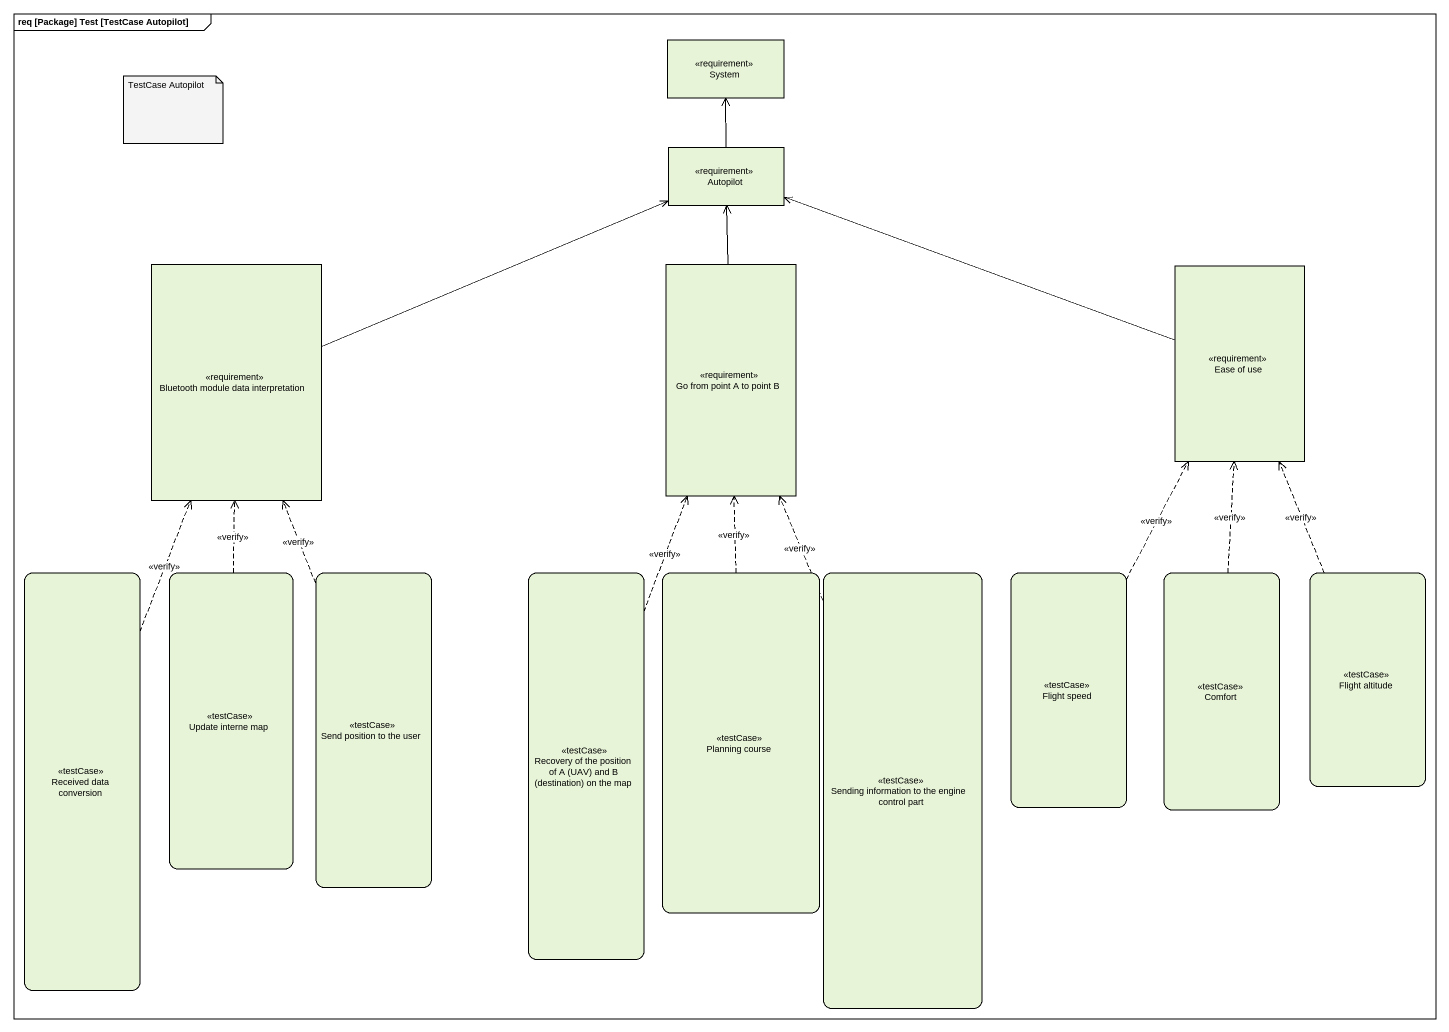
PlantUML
@startuml
mainframe req [Package] Test [TestCase Autopilot]
hide empty description
state System <<requirement>>
state Autopilot <<requirement>>
state "Bluetooth module data interpretation" as Bluetooth_module_data <<requirement>>
state "Go from point A to point B" as Go_from_point_A_to_point_B <<requirement>>
state "Ease of use" as Ease_of_use <<requirement>>
state "Received data conversion" as Received_data_conversion <<testCase>>
state "Update interne map" as Update_interne_map <<testCase>>
state "Send position to the user" as Send_position_to_the_user <<testCase>>
state "Recovery of the position of A (UAV) and B (destination) on the map" as Recovery_of_the_position_of <<testCase>>
state "Planning course" as Planning_course <<testCase>>
state "Sending information to the engine control part" as Sending_information_to_the <<testCase>>
state "Flight speed" as Flight_speed <<testCase>>
state Comfort <<testCase>>
state "Flight altitude" as Flight_altitude <<testCase>>
Autopilot -up-> System
Bluetooth_module_data -right-> Autopilot
Go_from_point_A_to_point_B -up-> Autopilot
Ease_of_use -left-> Autopilot
Received_data_conversion -up[dashed]-> Bluetooth_module_data : <<verify>>
Update_interne_map -up[dashed]-> Bluetooth_module_data : <<verify>>
Send_position_to_the_user -up[dashed]-> Bluetooth_module_data : <<verify>>
Recovery_of_the_position_of -up[dashed]-> Go_from_point_A_to_point_B : <<verify>>
Planning_course -up[dashed]-> Go_from_point_A_to_point_B : <<verify>>
Sending_information_to_the -up[dashed]-> Go_from_point_A_to_point_B : <<verify>>
Flight_speed -up[dashed]-> Ease_of_use : <<verify>>
Comfort -up[dashed]-> Ease_of_use : <<verify>>
Flight_altitude -up[dashed]-> Ease_of_use : <<verify>>
note as N1
  TestCase Autopilot
end note
@enduml
